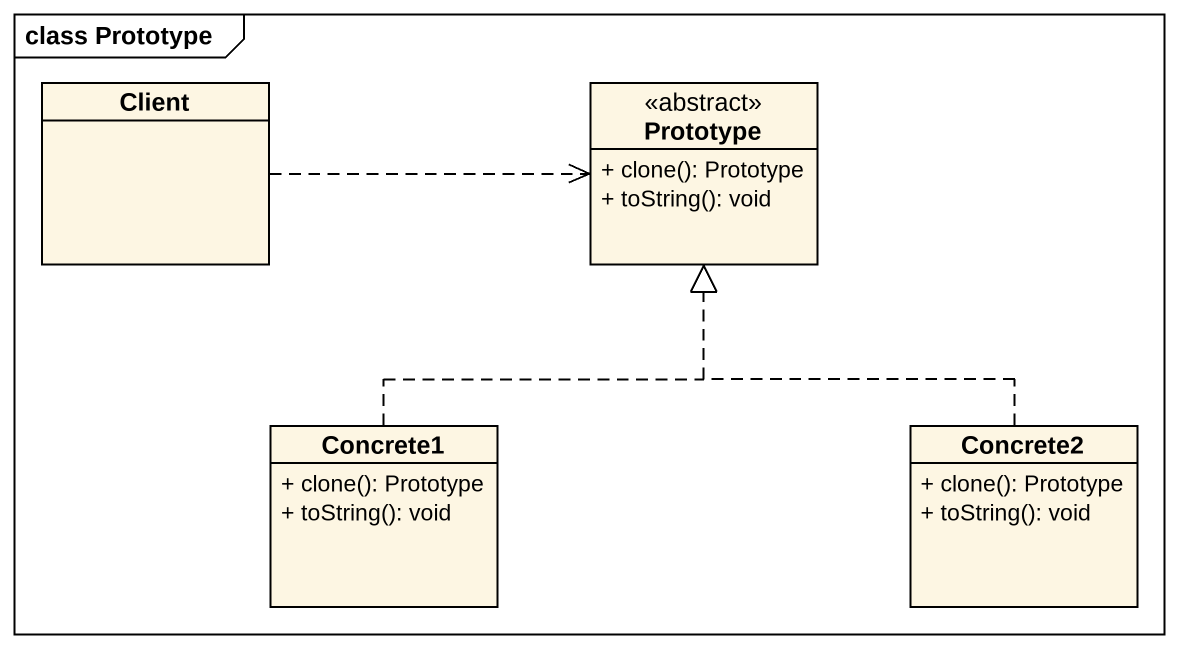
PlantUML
@startuml
mainframe class Prototype
hide circle
hide empty members
skinparam classAttributeIconSize 0
class Client
class Prototype <<abstract>> {
  + clone(): Prototype
  + toString(): void
}
class Concrete1 {
  + clone(): Prototype
  + toString(): void
}
class Concrete2 {
  + clone(): Prototype
  + toString(): void
}
Client .right.> Prototype
Concrete1 .up.|> Prototype
Concrete2 .up.|> Prototype
@enduml
